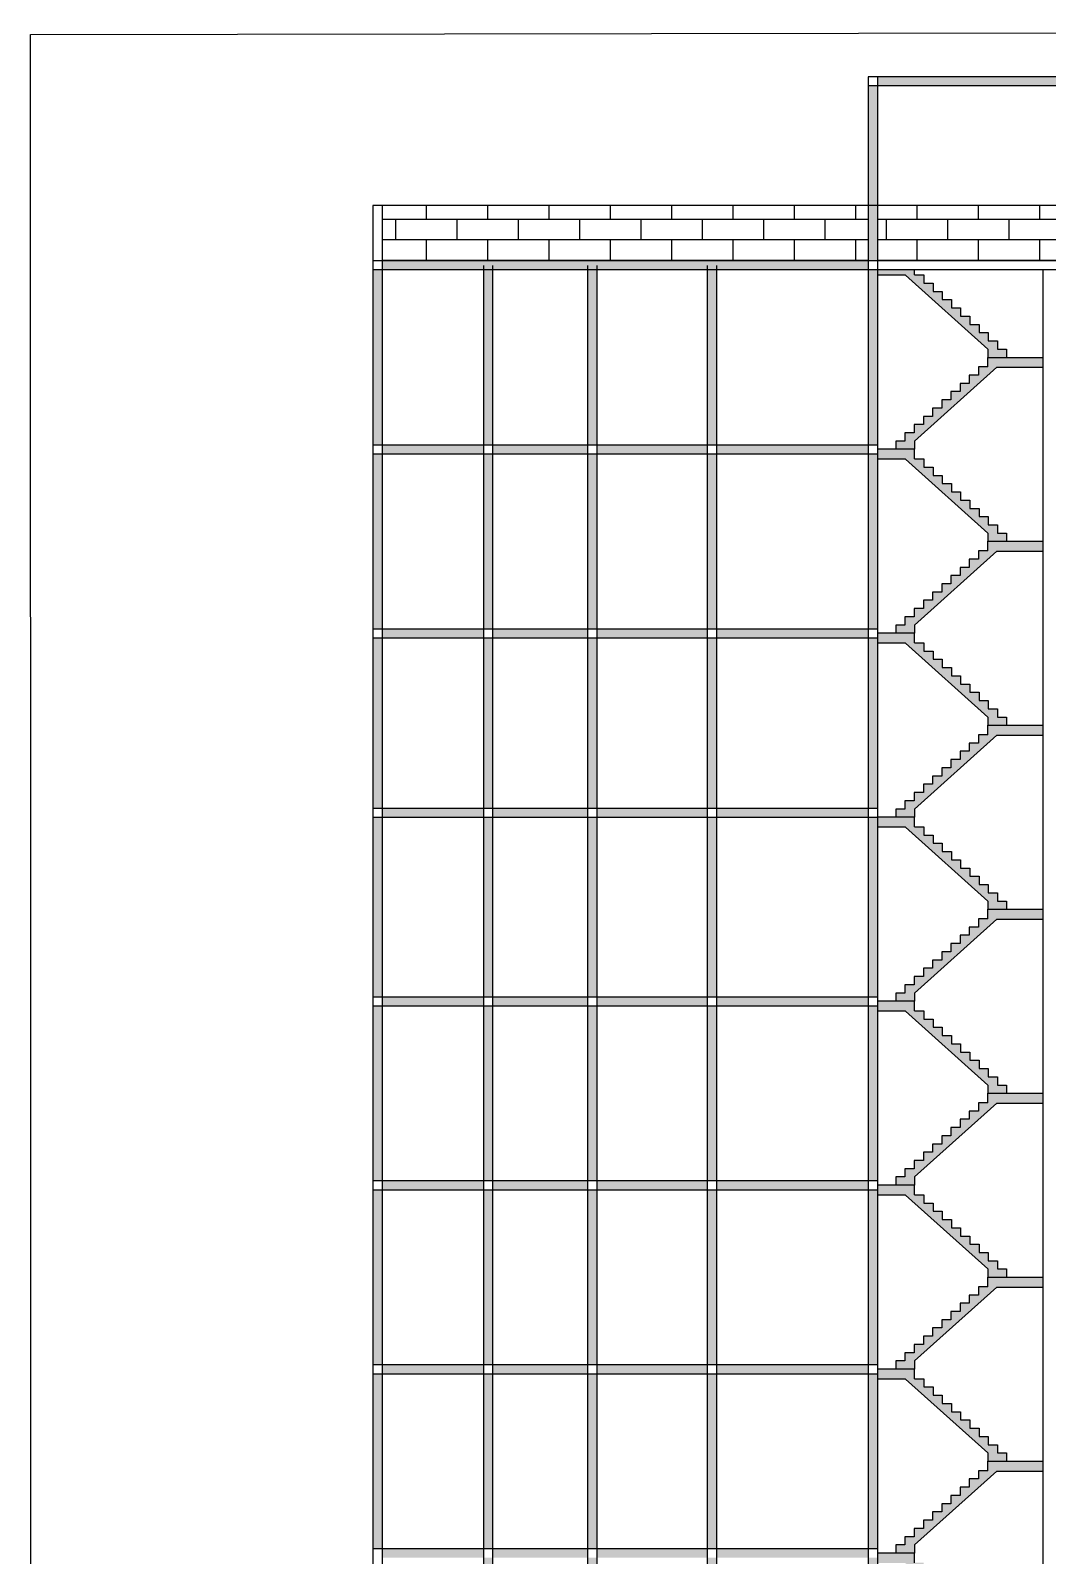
# Model space of a CAD drawing. Header units: inches. Extents: x 2674 to 28325, y -8016 to 21827.
# Drawn here: x 15328 to 16655, y 19589 to 21579 of the extents above; entities that cross this region are included whole.
import ezdxf

# ---------------------------------------------------------------- set-up
doc = ezdxf.new("R2010")
doc.units = ezdxf.units.IN
doc.header["$MEASUREMENT"] = 0
pattern_1 = [(50, (8845.225, 22479.4), (14.345204, -1.255043), [1.5, -16.5]), (355, (8845.225, 22479.4), (-2.775027, 15.043843), [1.2, -13.2]), (100.45144, (8846.421, 22479.295), (11.570177, 13.7888), [1.274804, -14.022842]), (46.1842, (8845.225, 22483.4), (21.344827, -3.310386), [2.25, -24.75]), (96.63564, (8847.004, 22483.124), (18.69324, 19.48237), [1.912207, -21.034275]), (351.18416, (8845.225, 22483.4), (18.69324, 19.48237), [1.8, -19.8]), (21, (8847.225, 22482.4), (11.938141, -8.052378), [1.5, -16.5]), (326, (8847.225, 22482.4), (4.866307, 14.503), [1.2, -13.2]), (71.45144, (8848.22, 22481.729), (16.804448, 6.450623), [1.274804, -14.022842]), (37.5, (8845.2255, 22479.4), (0.243197, 6.657877), [0, -13.04, 0, -13.4, 0, -13.25]), (7.5, (8845.2255, 22479.4), (5.261391, 7.888234), [0, -7.64, 0, -12.74, 0, -5.05]), (327.5, (8840.7655, 22479.4), (10.6764487, -0.4510974), [0, -5, 0, -15.6, 0, -20.7]), (317.5, (8838.765, 22479.4), (11.663723, 2.0021), [0, -6.5, 0, -10.36, 0, -14.7])]

msp = doc.modelspace()

# ---------------------------------------------------------------- hatches: boundary and pattern name
at = {"transparency": 33554687}
h = msp.add_hatch(dxfattribs=at)
h.set_pattern_fill('AR-CONC', color=256, scale=2)
h.set_pattern_definition(pattern_1)
h.paths.add_polyline_path([(16433.44, 21506.39), (16421.44, 21506.39), (16421.44, 21350.39), (16433.44, 21350.39)])
h.paths.add_polyline_path([(16433.44, 21350.39), (16421.44, 21350.39), (16421.44, 21278.39), (16433.44, 21278.39)])
h.paths.add_polyline_path([(16781.44, 21506.39), (16769.44, 21506.39), (16769.44, 21350.39), (16781.44, 21350.39)])
h.paths.add_polyline_path([(16781.44, 21350.39), (16769.44, 21350.39), (16769.44, 21278.39), (16781.44, 21278.39)])
h.paths.add_polyline_path([(16769.44, 21518.39), (16433.44, 21518.39), (16433.44, 21506.39), (16769.44, 21506.39)])
h = msp.add_hatch(dxfattribs=at)
h.set_pattern_fill('AR-BRSTD', color=256, scale=10)
h.set_pattern_definition([(0, (8845.225, 22479.4), (0, 26.67), []), (90, (8845.225, 22479.4), (-40, 26.67), [26.67, -26.67])])
h.paths.add_polyline_path([(15787.36, 21350.39), (15787.36, 21278.39), (16421.44, 21278.39), (16421.44, 21350.39)])
h.paths.add_polyline_path([(16433.44, 21350.39), (16433.44, 21278.39), (16769.44, 21278.39), (16769.44, 21350.39)])
h.paths.add_polyline_path([(16781.44, 21350.39), (16781.44, 21278.39), (17467.36, 21278.39), (17467.36, 21350.39)])
h = msp.add_hatch(dxfattribs=at)
h.set_pattern_fill('AR-CONC', color=256, scale=2)
h.set_pattern_definition(pattern_1)
h.paths.add_polyline_path([(15787.36, 21026.39), (15775.36, 21026.39), (15775.36, 20798.39), (15787.36, 20798.39)])
h.paths.add_polyline_path([(15787.36, 21266.39), (15775.36, 21266.39), (15775.36, 21038.39), (15787.36, 21038.39)])
h = msp.add_hatch(dxfattribs=at)
h.set_pattern_fill('AR-CONC', color=256, scale=2)
h.set_pattern_definition(pattern_1)
h.paths.add_polyline_path([(16421.44, 21278.39), (15787.36, 21278.39), (15787.36, 21266.39), (16421.44, 21266.39)])
h.paths.add_polyline_path([(15919.36, 21038.39), (15787.36, 21038.39), (15787.36, 21026.39), (15919.36, 21026.39)])
h.paths.add_polyline_path([(16055.44, 21038.39), (15931.36, 21038.39), (15931.36, 21026.39), (16055.44, 21026.39)])
h.paths.add_polyline_path([(16211.44, 21038.39), (16067.44, 21038.39), (16067.44, 21026.39), (16211.44, 21026.39)])
h.paths.add_polyline_path([(16421.44, 21038.39), (16223.44, 21038.39), (16223.44, 21026.39), (16421.44, 21026.39)])
h.paths.add_polyline_path([(15919.36, 20798.39), (15787.36, 20798.39), (15787.36, 20786.39), (15919.36, 20786.39)])
h.paths.add_polyline_path([(16055.44, 20798.39), (15931.36, 20798.39), (15931.36, 20786.39), (16055.44, 20786.39)])
h.paths.add_polyline_path([(16211.44, 20798.39), (16067.44, 20798.39), (16067.44, 20786.39), (16211.44, 20786.39)])
h.paths.add_polyline_path([(16421.44, 20798.39), (16223.44, 20798.39), (16223.44, 20786.39), (16421.44, 20786.39)])
h = msp.add_hatch(dxfattribs=at)
h.set_pattern_fill('AR-CONC', color=256, scale=2)
h.set_pattern_definition(pattern_1)
h.paths.add_polyline_path([(15931.36, 19106.39), (15919.36, 19106.39), (15919.36, 18872.39), (15931.36, 18872.39)])
h.paths.add_polyline_path([(15931.36, 19346.39), (15919.36, 19346.39), (15919.36, 19118.39), (15931.36, 19118.39)])
h.paths.add_polyline_path([(15931.36, 19586.39), (15919.36, 19586.39), (15919.36, 19358.39), (15931.36, 19358.39)])
h.paths.add_polyline_path([(15931.36, 19826.39), (15919.36, 19826.39), (15919.36, 19598.39), (15931.36, 19598.39)])
h.paths.add_polyline_path([(15931.36, 20066.39), (15919.36, 20066.39), (15919.36, 19838.39), (15931.36, 19838.39)])
h.paths.add_polyline_path([(15931.36, 20306.39), (15919.36, 20306.39), (15919.36, 20078.39), (15931.36, 20078.39)])
h.paths.add_polyline_path([(15931.36, 20552.39), (15919.36, 20552.39), (15919.36, 20318.39), (15931.36, 20318.39)])
h.paths.add_polyline_path([(15931.36, 20786.39), (15919.36, 20786.39), (15919.36, 20564.39), (15931.36, 20564.39)])
h.paths.add_polyline_path([(15931.36, 21026.39), (15919.36, 21026.39), (15919.36, 20798.39), (15931.36, 20798.39)])
h.paths.add_polyline_path([(15931.36, 21266.39), (15919.36, 21266.39), (15919.36, 21038.39), (15931.36, 21038.39)])
h = msp.add_hatch(dxfattribs=at)
h.set_pattern_fill('AR-CONC', color=256, scale=2)
h.set_pattern_definition(pattern_1)
h.paths.add_polyline_path([(16067.44, 20066.39), (16055.44, 20066.39), (16055.44, 19838.39), (16067.44, 19838.39)])
h.paths.add_polyline_path([(16067.44, 20306.39), (16055.44, 20306.39), (16055.44, 20078.39), (16067.44, 20078.39)])
h.paths.add_polyline_path([(16067.44, 20552.39), (16055.44, 20552.39), (16055.44, 20318.39), (16067.44, 20318.39)])
h.paths.add_polyline_path([(16067.44, 20786.39), (16055.44, 20786.39), (16055.44, 20564.39), (16067.44, 20564.39)])
h.paths.add_polyline_path([(16067.44, 21026.39), (16055.44, 21026.39), (16055.44, 20798.39), (16067.44, 20798.39)])
h.paths.add_polyline_path([(16067.44, 21266.39), (16055.44, 21266.39), (16055.44, 21038.39), (16067.44, 21038.39)])
h = msp.add_hatch(dxfattribs=at)
h.set_pattern_fill('AR-CONC', color=256, scale=2)
h.set_pattern_definition(pattern_1)
h.paths.add_polyline_path([(16223.44, 21266.39), (16211.44, 21266.39), (16211.44, 21038.39), (16223.44, 21038.39)])
h.paths.add_polyline_path([(16433.44, 21266.39), (16421.44, 21266.39), (16421.44, 21038.39), (16433.44, 21038.39)])
h.paths.add_polyline_path([(16433.44, 21026.39), (16421.44, 21026.39), (16421.44, 20798.39), (16433.44, 20798.39)])
h.paths.add_polyline_path([(16223.44, 21026.39), (16211.44, 21026.39), (16211.44, 20798.39), (16223.44, 20798.39)])
h.paths.add_polyline_path([(16223.44, 20786.39), (16211.44, 20786.39), (16211.44, 20564.39), (16223.44, 20564.39)])
h.paths.add_polyline_path([(16433.44, 20786.39), (16421.44, 20786.39), (16421.44, 20564.39), (16433.44, 20564.39)])
h.paths.add_polyline_path([(16433.44, 20552.39), (16421.44, 20552.39), (16421.44, 20318.39), (16433.44, 20318.39)])
h.paths.add_polyline_path([(16223.44, 20552.39), (16211.44, 20552.39), (16211.44, 20318.39), (16223.44, 20318.39)])
h.paths.add_polyline_path([(16223.44, 20306.39), (16211.44, 20306.39), (16211.44, 20078.39), (16223.44, 20078.39)])
h.paths.add_polyline_path([(16433.44, 20306.39), (16421.44, 20306.39), (16421.44, 20078.39), (16433.44, 20078.39)])
h.paths.add_polyline_path([(16433.44, 20066.39), (16421.44, 20066.39), (16421.44, 19838.39), (16433.44, 19838.39)])
h.paths.add_polyline_path([(16223.44, 20066.39), (16211.44, 20066.39), (16211.44, 19838.39), (16223.44, 19838.39)])
h.paths.add_polyline_path([(16223.44, 19826.39), (16211.44, 19826.39), (16211.44, 19598.39), (16223.44, 19598.39)])
h.paths.add_polyline_path([(16433.44, 19826.39), (16421.44, 19826.39), (16421.44, 19598.39), (16433.44, 19598.39)])
h.paths.add_polyline_path([(16433.44, 19586.39), (16421.44, 19586.39), (16421.44, 19358.39), (16433.44, 19358.39)])
h.paths.add_polyline_path([(16223.44, 19586.39), (16211.44, 19586.39), (16211.44, 19358.39), (16223.44, 19358.39)])
h.paths.add_polyline_path([(16223.44, 19346.39), (16211.44, 19346.39), (16211.44, 19118.39), (16223.44, 19118.39)])
h.paths.add_polyline_path([(16433.44, 19346.39), (16421.44, 19346.39), (16421.44, 19118.39), (16433.44, 19118.39)])
h.paths.add_polyline_path([(16433.44, 19106.39), (16421.44, 19106.39), (16421.44, 18872.39), (16433.44, 18872.39)])
h.paths.add_polyline_path([(16223.44, 19106.39), (16211.44, 19106.39), (16211.44, 18872.39), (16223.44, 18872.39)])
h = msp.add_hatch(dxfattribs=at)
h.set_pattern_fill('AR-CONC', color=256, scale=2)
h.set_pattern_definition(pattern_1)
h.paths.add_polyline_path([(16506.07, 21009.2), (16494.07, 21009.2), (16494.07, 21019.96), (16482.07, 21019.96), (16482.07, 21032.39), (16433.44, 21032.39), (16433.44, 21019.39), (16470.07, 21019.39), (16577.44, 20923.15), (16577.44, 20912.39), (16602.07, 20912.39), (16602.07, 20923.15), (16590.07, 20923.15), (16590.07, 20933.9), (16578.07, 20933.9), (16578.07, 20944.66), (16566.07, 20944.66), (16566.07, 20955.42), (16554.07, 20955.42), (16554.07, 20966.17), (16542.07, 20966.17), (16542.07, 20976.93), (16530.07, 20976.93), (16530.07, 20987.69), (16518.07, 20987.69), (16518.07, 20998.45), (16506.07, 20998.45)])
h.paths.add_polyline_path([(16482.07, 21043.15), (16589.44, 21139.39), (16649.44, 21139.39), (16649.44, 21152.39), (16577.44, 21152.39), (16577.44, 21139.96), (16565.44, 21139.96), (16565.44, 21129.2), (16553.44, 21129.2), (16553.44, 21118.45), (16541.44, 21118.45), (16541.44, 21107.69), (16529.44, 21107.69), (16529.44, 21096.93), (16517.44, 21096.93), (16517.44, 21086.17), (16505.44, 21086.17), (16505.44, 21075.42), (16493.44, 21075.42), (16493.44, 21064.66), (16481.44, 21064.66), (16481.44, 21053.9), (16469.44, 21053.9), (16469.44, 21043.15), (16457.44, 21043.15), (16457.44, 21032.39), (16482.07, 21032.39)])
h.paths.add_polyline_path([(16590.07, 21173.9), (16578.07, 21173.9), (16578.07, 21184.66), (16566.07, 21184.66), (16566.07, 21195.42), (16554.07, 21195.42), (16554.07, 21206.17), (16542.07, 21206.17), (16542.07, 21216.93), (16530.07, 21216.93), (16530.07, 21227.69), (16518.07, 21227.69), (16518.07, 21238.45), (16506.07, 21238.45), (16506.07, 21249.2), (16494.07, 21249.2), (16494.07, 21259.96), (16482.07, 21259.96), (16482.07, 21266.39), (16433.44, 21266.39), (16433.44, 21259.39), (16470.07, 21259.39), (16577.44, 21163.15), (16577.44, 21152.39), (16602.07, 21152.39), (16602.07, 21163.15), (16590.07, 21163.15)])
h = msp.add_hatch(dxfattribs=at)
h.set_pattern_fill('AR-CONC', color=256, scale=2)
h.set_pattern_definition(pattern_1)
h.paths.add_polyline_path([(16602.07, 20443.15), (16590.07, 20443.15), (16590.07, 20453.9), (16578.07, 20453.9), (16578.07, 20464.66), (16566.07, 20464.66), (16566.07, 20475.42), (16554.07, 20475.42), (16554.07, 20486.17), (16542.07, 20486.17), (16542.07, 20496.93), (16530.07, 20496.93), (16530.07, 20507.69), (16518.07, 20507.69), (16518.07, 20518.45), (16506.07, 20518.45), (16506.07, 20529.2), (16494.07, 20529.2), (16494.07, 20539.96), (16482.07, 20539.96), (16482.07, 20552.39), (16433.44, 20552.39), (16433.44, 20539.39), (16470.07, 20539.39), (16577.44, 20443.15), (16577.44, 20432.39), (16602.07, 20432.39)])
h.paths.add_polyline_path([(16482.07, 20563.15), (16589.44, 20659.39), (16649.44, 20659.39), (16649.44, 20672.39), (16577.44, 20672.39), (16577.44, 20659.96), (16565.44, 20659.96), (16565.44, 20649.2), (16553.44, 20649.2), (16553.44, 20638.45), (16541.44, 20638.45), (16541.44, 20627.69), (16529.44, 20627.69), (16529.44, 20616.93), (16517.44, 20616.93), (16517.44, 20606.17), (16505.44, 20606.17), (16505.44, 20595.42), (16493.44, 20595.42), (16493.44, 20584.66), (16481.44, 20584.66), (16481.44, 20573.9), (16469.44, 20573.9), (16469.44, 20563.15), (16457.44, 20563.15), (16457.44, 20552.39), (16482.07, 20552.39)])
h.paths.add_polyline_path([(16602.07, 20683.15), (16590.07, 20683.15), (16590.07, 20693.9), (16578.07, 20693.9), (16578.07, 20704.66), (16566.07, 20704.66), (16566.07, 20715.42), (16554.07, 20715.42), (16554.07, 20726.17), (16542.07, 20726.17), (16542.07, 20736.93), (16530.07, 20736.93), (16530.07, 20747.69), (16518.07, 20747.69), (16518.07, 20758.45), (16506.07, 20758.45), (16506.07, 20769.2), (16494.07, 20769.2), (16494.07, 20779.96), (16482.07, 20779.96), (16482.07, 20792.39), (16433.44, 20792.39), (16433.44, 20779.39), (16470.07, 20779.39), (16577.44, 20683.15), (16577.44, 20672.39), (16602.07, 20672.39)])
h.paths.add_polyline_path([(16482.07, 20803.15), (16589.44, 20899.39), (16649.44, 20899.39), (16649.44, 20912.39), (16577.44, 20912.39), (16577.44, 20899.96), (16565.44, 20899.96), (16565.44, 20889.2), (16553.44, 20889.2), (16553.44, 20878.45), (16541.44, 20878.45), (16541.44, 20867.69), (16529.44, 20867.69), (16529.44, 20856.93), (16517.44, 20856.93), (16517.44, 20846.17), (16505.44, 20846.17), (16505.44, 20835.42), (16493.44, 20835.42), (16493.44, 20824.66), (16481.44, 20824.66), (16481.44, 20813.9), (16469.44, 20813.9), (16469.44, 20803.15), (16457.44, 20803.15), (16457.44, 20792.39), (16482.07, 20792.39)])
h = msp.add_hatch(dxfattribs=at)
h.set_pattern_fill('AR-CONC', color=256, scale=2)
h.set_pattern_definition(pattern_1)
h.paths.add_polyline_path([(15787.36, 19826.39), (15775.36, 19826.39), (15775.36, 19598.39), (15787.36, 19598.39)])
h.paths.add_polyline_path([(15775.36, 19838.39), (15787.36, 19838.39), (15787.36, 20066.39), (15775.36, 20066.39)])
h.paths.add_polyline_path([(15775.36, 20078.39), (15787.36, 20078.39), (15787.36, 20306.39), (15775.36, 20306.39)])
h.paths.add_polyline_path([(15787.36, 20552.39), (15775.36, 20552.39), (15775.36, 20318.39), (15787.36, 20318.39)])
h.paths.add_polyline_path([(15775.36, 20564.39), (15787.36, 20564.39), (15787.36, 20786.39), (15775.36, 20786.39)])
h = msp.add_hatch(dxfattribs=at)
h.set_pattern_fill('AR-CONC', color=256, scale=2)
h.set_pattern_definition(pattern_1)
h.paths.add_polyline_path([(15919.36, 20564.39), (15787.36, 20564.39), (15787.36, 20552.39), (15919.36, 20552.39)])
h.paths.add_polyline_path([(16055.44, 20564.39), (15931.36, 20564.39), (15931.36, 20552.39), (16055.44, 20552.39)])
h.paths.add_polyline_path([(16211.44, 20564.39), (16067.44, 20564.39), (16067.44, 20552.39), (16211.44, 20552.39)])
h.paths.add_polyline_path([(16421.44, 20564.39), (16223.44, 20564.39), (16223.44, 20552.39), (16421.44, 20552.39)])
h.paths.add_polyline_path([(15919.36, 20318.39), (15787.36, 20318.39), (15787.36, 20306.39), (15919.36, 20306.39)])
h.paths.add_polyline_path([(16055.44, 20318.39), (15931.36, 20318.39), (15931.36, 20306.39), (16055.44, 20306.39)])
h.paths.add_polyline_path([(16211.44, 20318.39), (16067.44, 20318.39), (16067.44, 20306.39), (16211.44, 20306.39)])
h.paths.add_polyline_path([(16421.44, 20318.39), (16223.44, 20318.39), (16223.44, 20306.39), (16421.44, 20306.39)])
h.paths.add_polyline_path([(15919.36, 20078.39), (15787.36, 20078.39), (15787.36, 20066.39), (15919.36, 20066.39)])
h.paths.add_polyline_path([(16055.44, 20078.39), (15931.36, 20078.39), (15931.36, 20066.39), (16055.44, 20066.39)])
h.paths.add_polyline_path([(16211.44, 20078.39), (16067.44, 20078.39), (16067.44, 20066.39), (16211.44, 20066.39)])
h.paths.add_polyline_path([(16421.44, 20078.39), (16223.44, 20078.39), (16223.44, 20066.39), (16421.44, 20066.39)])
h = msp.add_hatch(dxfattribs=at)
h.set_pattern_fill('AR-CONC', color=256, scale=2)
h.set_pattern_definition(pattern_1)
h.paths.add_polyline_path([(16482.07, 19843.15), (16589.44, 19939.39), (16649.44, 19939.39), (16649.44, 19952.39), (16577.44, 19952.39), (16577.44, 19939.96), (16565.44, 19939.96), (16565.44, 19929.2), (16553.44, 19929.2), (16553.44, 19918.45), (16541.44, 19918.45), (16541.44, 19907.69), (16529.44, 19907.69), (16529.44, 19896.93), (16517.44, 19896.93), (16517.44, 19886.17), (16505.44, 19886.17), (16505.44, 19875.42), (16493.44, 19875.42), (16493.44, 19864.66), (16481.44, 19864.66), (16481.44, 19853.9), (16469.44, 19853.9), (16469.44, 19843.15), (16457.44, 19843.15), (16457.44, 19832.39), (16482.07, 19832.39)])
h.paths.add_polyline_path([(16602.07, 19963.15), (16590.07, 19963.15), (16590.07, 19973.9), (16578.07, 19973.9), (16578.07, 19984.66), (16566.07, 19984.66), (16566.07, 19995.42), (16554.07, 19995.42), (16554.07, 20006.17), (16542.07, 20006.17), (16542.07, 20016.93), (16530.07, 20016.93), (16530.07, 20027.69), (16518.07, 20027.69), (16518.07, 20038.45), (16506.07, 20038.45), (16506.07, 20049.2), (16494.07, 20049.2), (16494.07, 20059.96), (16482.07, 20059.96), (16482.07, 20072.39), (16433.44, 20072.39), (16433.44, 20059.39), (16470.07, 20059.39), (16577.44, 19963.15), (16577.44, 19952.39), (16602.07, 19952.39)])
h.paths.add_polyline_path([(16482.07, 20083.15), (16589.44, 20179.39), (16649.44, 20179.39), (16649.44, 20192.39), (16577.44, 20192.39), (16577.44, 20179.96), (16565.44, 20179.96), (16565.44, 20169.2), (16553.44, 20169.2), (16553.44, 20158.45), (16541.44, 20158.45), (16541.44, 20147.69), (16529.44, 20147.69), (16529.44, 20136.93), (16517.44, 20136.93), (16517.44, 20126.17), (16505.44, 20126.17), (16505.44, 20115.42), (16493.44, 20115.42), (16493.44, 20104.66), (16481.44, 20104.66), (16481.44, 20093.9), (16469.44, 20093.9), (16469.44, 20083.15), (16457.44, 20083.15), (16457.44, 20072.39), (16482.07, 20072.39)])
h.paths.add_polyline_path([(16602.07, 20203.15), (16590.07, 20203.15), (16590.07, 20213.9), (16578.07, 20213.9), (16578.07, 20224.66), (16566.07, 20224.66), (16566.07, 20235.42), (16554.07, 20235.42), (16554.07, 20246.17), (16542.07, 20246.17), (16542.07, 20256.93), (16530.07, 20256.93), (16530.07, 20267.69), (16518.07, 20267.69), (16518.07, 20278.45), (16506.07, 20278.45), (16506.07, 20289.2), (16494.07, 20289.2), (16494.07, 20299.96), (16482.07, 20299.96), (16482.07, 20312.39), (16433.44, 20312.39), (16433.44, 20299.39), (16470.07, 20299.39), (16577.44, 20203.15), (16577.44, 20192.39), (16602.07, 20192.39)])
h.paths.add_polyline_path([(16589.44, 20419.39), (16649.44, 20419.39), (16649.44, 20432.39), (16577.44, 20432.39), (16577.44, 20419.96), (16565.44, 20419.96), (16565.44, 20409.2), (16553.44, 20409.2), (16553.44, 20398.45), (16541.44, 20398.45), (16541.44, 20387.69), (16529.44, 20387.69), (16529.44, 20376.93), (16517.44, 20376.93), (16517.44, 20366.17), (16505.44, 20366.17), (16505.44, 20355.42), (16493.44, 20355.42), (16493.44, 20344.66), (16481.44, 20344.66), (16481.44, 20333.9), (16469.44, 20333.9), (16469.44, 20323.15), (16457.44, 20323.15), (16457.44, 20312.39), (16482.07, 20312.39), (16482.07, 20323.15)])
h = msp.add_hatch(dxfattribs=at)
h.set_pattern_fill('AR-CONC', color=256, scale=2)
h.set_pattern_definition(pattern_1)
h.paths.add_polyline_path([(15919.36, 19838.39), (15787.36, 19838.39), (15787.36, 19826.39), (15919.36, 19826.39)])
h.paths.add_polyline_path([(16055.44, 19838.39), (15931.36, 19838.39), (15931.36, 19826.39), (16055.44, 19826.39)])
h.paths.add_polyline_path([(16211.44, 19838.39), (16067.44, 19838.39), (16067.44, 19826.39), (16211.44, 19826.39)])
h.paths.add_polyline_path([(16421.44, 19838.39), (16223.44, 19838.39), (16223.44, 19826.39), (16421.44, 19826.39)])
h.paths.add_polyline_path([(16421.44, 19598.39), (16223.44, 19598.39), (16223.44, 19586.39), (16421.44, 19586.39)])
h.paths.add_polyline_path([(16211.44, 19598.39), (16067.44, 19598.39), (16067.44, 19586.39), (16211.44, 19586.39)])
h.paths.add_polyline_path([(16055.44, 19598.39), (15931.36, 19598.39), (15931.36, 19586.39), (16055.44, 19586.39)])
h.paths.add_polyline_path([(15919.36, 19598.39), (15787.36, 19598.39), (15787.36, 19586.39), (15919.36, 19586.39)])
h.paths.add_polyline_path([(15919.36, 19358.39), (15787.36, 19358.39), (15787.36, 19346.39), (15919.36, 19346.39)])
h.paths.add_polyline_path([(16055.44, 19358.39), (15931.36, 19358.39), (15931.36, 19346.39), (16055.44, 19346.39)])
h.paths.add_polyline_path([(16211.44, 19358.39), (16067.44, 19358.39), (16067.44, 19346.39), (16211.44, 19346.39)])
h.paths.add_polyline_path([(16421.44, 19358.39), (16223.44, 19358.39), (16223.44, 19346.39), (16421.44, 19346.39)])
h.paths.add_polyline_path([(15919.36, 19118.39), (15787.36, 19118.39), (15787.36, 19106.39), (15919.36, 19106.39)])
h.paths.add_polyline_path([(16055.44, 19118.39), (15931.36, 19118.39), (15931.36, 19106.39), (16055.44, 19106.39)])
h.paths.add_polyline_path([(16211.44, 19118.39), (16067.44, 19118.39), (16067.44, 19106.39), (16211.44, 19106.39)])
h.paths.add_polyline_path([(16421.44, 19118.39), (16223.44, 19118.39), (16223.44, 19106.39), (16421.44, 19106.39)])
h = msp.add_hatch(dxfattribs=at)
h.set_pattern_fill('AR-CONC', color=256, scale=2)
h.set_pattern_definition(pattern_1)
h.paths.add_polyline_path([(16067.44, 19106.39), (16055.44, 19106.39), (16055.44, 18872.39), (16067.44, 18872.39)])
h.paths.add_polyline_path([(16067.44, 19346.39), (16055.44, 19346.39), (16055.44, 19118.39), (16067.44, 19118.39)])
h.paths.add_polyline_path([(16067.44, 19586.39), (16055.44, 19586.39), (16055.44, 19358.39), (16067.44, 19358.39)])
h.paths.add_polyline_path([(16067.44, 19826.39), (16055.44, 19826.39), (16055.44, 19598.39), (16067.44, 19598.39)])
h = msp.add_hatch(dxfattribs=at)
h.set_pattern_fill('AR-CONC', color=256, scale=2)
h.set_pattern_definition(pattern_1)
h.paths.add_polyline_path([(16482.07, 18883.15), (16589.44, 18979.39), (16649.44, 18979.39), (16649.44, 18992.39), (16577.44, 18992.39), (16577.44, 18979.96), (16565.44, 18979.96), (16565.44, 18969.2), (16553.44, 18969.2), (16553.44, 18958.45), (16541.44, 18958.45), (16541.44, 18947.69), (16529.44, 18947.69), (16529.44, 18936.93), (16517.44, 18936.93), (16517.44, 18926.17), (16505.44, 18926.17), (16505.44, 18915.42), (16493.44, 18915.42), (16493.44, 18904.66), (16481.44, 18904.66), (16481.44, 18893.9), (16469.44, 18893.9), (16469.44, 18883.15), (16457.44, 18883.15), (16457.44, 18872.39), (16482.07, 18872.39)])
h.paths.add_polyline_path([(16602.07, 19003.15), (16590.07, 19003.15), (16590.07, 19013.9), (16578.07, 19013.9), (16578.07, 19024.66), (16566.07, 19024.66), (16566.07, 19035.42), (16554.07, 19035.42), (16554.07, 19046.17), (16542.07, 19046.17), (16542.07, 19056.93), (16530.07, 19056.93), (16530.07, 19067.69), (16518.07, 19067.69), (16518.07, 19078.45), (16506.07, 19078.45), (16506.07, 19089.2), (16494.07, 19089.2), (16494.07, 19099.96), (16482.07, 19099.96), (16482.07, 19112.39), (16433.44, 19112.39), (16433.44, 19099.39), (16470.07, 19099.39), (16577.44, 19003.15), (16577.44, 18992.39), (16602.07, 18992.39)])
h.paths.add_polyline_path([(16482.07, 19123.15), (16589.44, 19219.39), (16649.44, 19219.39), (16649.44, 19232.39), (16577.44, 19232.39), (16577.44, 19219.96), (16565.44, 19219.96), (16565.44, 19209.2), (16553.44, 19209.2), (16553.44, 19198.45), (16541.44, 19198.45), (16541.44, 19187.69), (16529.44, 19187.69), (16529.44, 19176.93), (16517.44, 19176.93), (16517.44, 19166.17), (16505.44, 19166.17), (16505.44, 19155.42), (16493.44, 19155.42), (16493.44, 19144.66), (16481.44, 19144.66), (16481.44, 19133.9), (16469.44, 19133.9), (16469.44, 19123.15), (16457.44, 19123.15), (16457.44, 19112.39), (16482.07, 19112.39)])
h.paths.add_polyline_path([(16602.07, 19243.15), (16590.07, 19243.15), (16590.07, 19253.9), (16578.07, 19253.9), (16578.07, 19264.66), (16566.07, 19264.66), (16566.07, 19275.42), (16554.07, 19275.42), (16554.07, 19286.17), (16542.07, 19286.17), (16542.07, 19296.93), (16530.07, 19296.93), (16530.07, 19307.69), (16518.07, 19307.69), (16518.07, 19318.45), (16506.07, 19318.45), (16506.07, 19329.2), (16494.07, 19329.2), (16494.07, 19339.96), (16482.07, 19339.96), (16482.07, 19352.39), (16433.44, 19352.39), (16433.44, 19339.39), (16470.07, 19339.39), (16577.44, 19243.15), (16577.44, 19232.39), (16602.07, 19232.39)])
h.paths.add_polyline_path([(16482.07, 19363.15), (16589.44, 19459.39), (16649.44, 19459.39), (16649.44, 19472.39), (16577.44, 19472.39), (16577.44, 19459.96), (16565.44, 19459.96), (16565.44, 19449.2), (16553.44, 19449.2), (16553.44, 19438.45), (16541.44, 19438.45), (16541.44, 19427.69), (16529.44, 19427.69), (16529.44, 19416.93), (16517.44, 19416.93), (16517.44, 19406.17), (16505.44, 19406.17), (16505.44, 19395.42), (16493.44, 19395.42), (16493.44, 19384.66), (16481.44, 19384.66), (16481.44, 19373.9), (16469.44, 19373.9), (16469.44, 19363.15), (16457.44, 19363.15), (16457.44, 19352.39), (16482.07, 19352.39)])
h.paths.add_polyline_path([(16602.07, 19483.15), (16590.07, 19483.15), (16590.07, 19493.9), (16578.07, 19493.9), (16578.07, 19504.66), (16566.07, 19504.66), (16566.07, 19515.42), (16554.07, 19515.42), (16554.07, 19526.17), (16542.07, 19526.17), (16542.07, 19536.93), (16530.07, 19536.93), (16530.07, 19547.69), (16518.07, 19547.69), (16518.07, 19558.45), (16506.07, 19558.45), (16506.07, 19569.2), (16494.07, 19569.2), (16494.07, 19579.96), (16482.07, 19579.96), (16482.07, 19592.39), (16433.44, 19592.39), (16433.44, 19579.39), (16470.07, 19579.39), (16577.44, 19483.15), (16577.44, 19472.39), (16602.07, 19472.39)])
h.paths.add_polyline_path([(16482.07, 19603.15), (16589.44, 19699.39), (16649.44, 19699.39), (16649.44, 19712.39), (16577.44, 19712.39), (16577.44, 19699.96), (16565.44, 19699.96), (16565.44, 19689.2), (16553.44, 19689.2), (16553.44, 19678.45), (16541.44, 19678.45), (16541.44, 19667.69), (16529.44, 19667.69), (16529.44, 19656.93), (16517.44, 19656.93), (16517.44, 19646.17), (16505.44, 19646.17), (16505.44, 19635.42), (16493.44, 19635.42), (16493.44, 19624.66), (16481.44, 19624.66), (16481.44, 19613.9), (16469.44, 19613.9), (16469.44, 19603.15), (16457.44, 19603.15), (16457.44, 19592.39), (16482.07, 19592.39)])
h.paths.add_polyline_path([(16602.07, 19723.15), (16590.07, 19723.15), (16590.07, 19733.9), (16578.07, 19733.9), (16578.07, 19744.66), (16566.07, 19744.66), (16566.07, 19755.42), (16554.07, 19755.42), (16554.07, 19766.17), (16542.07, 19766.17), (16542.07, 19776.93), (16530.07, 19776.93), (16530.07, 19787.69), (16518.07, 19787.69), (16518.07, 19798.45), (16506.07, 19798.45), (16506.07, 19809.2), (16494.07, 19809.2), (16494.07, 19819.96), (16482.07, 19819.96), (16482.07, 19832.39), (16433.44, 19832.39), (16433.44, 19819.39), (16470.07, 19819.39), (16577.44, 19723.15), (16577.44, 19712.39), (16602.07, 19712.39)])

# ---------------------------------------------------------------- linework, layer by layer
for p, q in [((16781.44, 21518.39), (16421.44, 21518.39)), ((16421.44, 21518.39), (16421.44, 18872.39)), ((16781.44, 21506.39), (16421.44, 21506.39)), ((16433.44, 21518.39), (16433.44, 18872.39)), ((17479.36, 21350.39), (15775.36, 21350.39)), ((15775.36, 21350.39), (15775.36, 18860.39)), ((15787.36, 21350.39), (15787.36, 18860.39)), ((17479.36, 21278.39), (15775.36, 21278.39)), ((17479.36, 21266.39), (15775.36, 21266.39)), ((15919.36, 21272.39), (15919.36, 18872.39)), ((15931.36, 21272.39), (15931.36, 18872.39)), ((16055.44, 21272.39), (16055.44, 18872.39)), ((16067.44, 21272.39), (16067.44, 18872.39)), ((16211.44, 21272.39), (16211.44, 18872.39)), ((16223.44, 21272.39), (16223.44, 18872.39)), ((16482.07, 21259.96), (16482.07, 21266.39)), ((16649.44, 21266.39), (16649.44, 18872.39)), ((16470.07, 21259.39), (16433.44, 21259.39)), ((16577.44, 21163.15), (16470.07, 21259.39)), ((16482.07, 21259.96), (16494.07, 21259.96)), ((16494.07, 21259.96), (16494.07, 21249.2)), ((16494.07, 21249.2), (16506.07, 21249.2)), ((16506.07, 21249.2), (16506.07, 21238.45)), ((16506.07, 21238.45), (16518.07, 21238.45)), ((16518.07, 21238.45), (16518.07, 21227.69)), ((16518.07, 21227.69), (16530.07, 21227.69)), ((16530.07, 21227.69), (16530.07, 21216.93)), ((16530.07, 21216.93), (16542.07, 21216.93)), ((16542.07, 21216.93), (16542.07, 21206.17)), ((16542.07, 21206.17), (16554.07, 21206.17)), ((16554.07, 21206.17), (16554.07, 21195.42)), ((16554.07, 21195.42), (16566.07, 21195.42)), ((16566.07, 21195.42), (16566.07, 21184.66)), ((16566.07, 21184.66), (16578.07, 21184.66)), ((16578.07, 21184.66), (16578.07, 21173.9)), ((16578.07, 21173.9), (16590.07, 21173.9)), ((16590.07, 21173.9), (16590.07, 21163.15)), ((16577.44, 21163.15), (16577.44, 21152.39)), ((16577.44, 21152.39), (16649.44, 21152.39)), ((16577.44, 21139.96), (16577.44, 21152.39)), ((16590.07, 21163.15), (16602.07, 21163.15)), ((16602.07, 21163.15), (16602.07, 21152.39)), ((16482.07, 21043.15), (16589.44, 21139.39)), ((16553.44, 21129.2), (16553.44, 21118.45)), ((16565.44, 21129.2), (16553.44, 21129.2)), ((16565.44, 21139.96), (16565.44, 21129.2)), ((16577.44, 21139.96), (16565.44, 21139.96)), ((16589.44, 21139.39), (16649.44, 21139.39)), ((16529.44, 21107.69), (16529.44, 21096.93)), ((16541.44, 21107.69), (16529.44, 21107.69)), ((16541.44, 21118.45), (16541.44, 21107.69)), ((16553.44, 21118.45), (16541.44, 21118.45)), ((16517.44, 21096.93), (16517.44, 21086.17)), ((16529.44, 21096.93), (16517.44, 21096.93)), ((16493.44, 21075.42), (16493.44, 21064.66)), ((16505.44, 21075.42), (16493.44, 21075.42)), ((16505.44, 21086.17), (16505.44, 21075.42)), ((16517.44, 21086.17), (16505.44, 21086.17)), ((16469.44, 21053.9), (16469.44, 21043.15)), ((16481.44, 21053.9), (16469.44, 21053.9)), ((16481.44, 21064.66), (16481.44, 21053.9)), ((16493.44, 21064.66), (16481.44, 21064.66)), ((15775.36, 21038.39), (16433.44, 21038.39)), ((16482.07, 21032.39), (16433.44, 21032.39)), ((16457.44, 21043.15), (16457.44, 21032.39)), ((16469.44, 21043.15), (16457.44, 21043.15)), ((16482.07, 21043.15), (16482.07, 21032.39)), ((16482.07, 21019.96), (16482.07, 21032.39)), ((15775.36, 21026.39), (16433.44, 21026.39)), ((16470.07, 21019.39), (16433.44, 21019.39)), ((16577.44, 20923.15), (16470.07, 21019.39)), ((16482.07, 21019.96), (16494.07, 21019.96)), ((16494.07, 21019.96), (16494.07, 21009.2)), ((16494.07, 21009.2), (16506.07, 21009.2)), ((16506.07, 21009.2), (16506.07, 20998.45)), ((16506.07, 20998.45), (16518.07, 20998.45)), ((16518.07, 20998.45), (16518.07, 20987.69)), ((16518.07, 20987.69), (16530.07, 20987.69)), ((16530.07, 20987.69), (16530.07, 20976.93)), ((16530.07, 20976.93), (16542.07, 20976.93)), ((16542.07, 20976.93), (16542.07, 20966.17)), ((16542.07, 20966.17), (16554.07, 20966.17)), ((16554.07, 20966.17), (16554.07, 20955.42)), ((16554.07, 20955.42), (16566.07, 20955.42)), ((16566.07, 20955.42), (16566.07, 20944.66)), ((16566.07, 20944.66), (16578.07, 20944.66)), ((16578.07, 20944.66), (16578.07, 20933.9)), ((16578.07, 20933.9), (16590.07, 20933.9)), ((16590.07, 20933.9), (16590.07, 20923.15)), ((16577.44, 20923.15), (16577.44, 20912.39)), ((16577.44, 20912.39), (16649.44, 20912.39)), ((16577.44, 20899.96), (16577.44, 20912.39)), ((16590.07, 20923.15), (16602.07, 20923.15)), ((16602.07, 20923.15), (16602.07, 20912.39)), ((16482.07, 20803.15), (16589.44, 20899.39)), ((16553.44, 20889.2), (16553.44, 20878.45)), ((16565.44, 20889.2), (16553.44, 20889.2)), ((16565.44, 20899.96), (16565.44, 20889.2)), ((16577.44, 20899.96), (16565.44, 20899.96)), ((16589.44, 20899.39), (16649.44, 20899.39)), ((16541.44, 20878.45), (16541.44, 20867.69)), ((16553.44, 20878.45), (16541.44, 20878.45)), ((16517.44, 20856.93), (16517.44, 20846.17)), ((16529.44, 20856.93), (16517.44, 20856.93)), ((16529.44, 20867.69), (16529.44, 20856.93)), ((16541.44, 20867.69), (16529.44, 20867.69)), ((16493.44, 20835.42), (16493.44, 20824.66)), ((16505.44, 20835.42), (16493.44, 20835.42)), ((16505.44, 20846.17), (16505.44, 20835.42)), ((16517.44, 20846.17), (16505.44, 20846.17)), ((16469.44, 20813.9), (16469.44, 20803.15)), ((16481.44, 20813.9), (16469.44, 20813.9)), ((16481.44, 20824.66), (16481.44, 20813.9)), ((16493.44, 20824.66), (16481.44, 20824.66)), ((15775.36, 20798.39), (16433.44, 20798.39)), ((16482.07, 20792.39), (16433.44, 20792.39)), ((16457.44, 20803.15), (16457.44, 20792.39)), ((16469.44, 20803.15), (16457.44, 20803.15)), ((16482.07, 20803.15), (16482.07, 20792.39)), ((16482.07, 20779.96), (16482.07, 20792.39)), ((15775.36, 20786.39), (16433.44, 20786.39)), ((16470.07, 20779.39), (16433.44, 20779.39)), ((16577.44, 20683.15), (16470.07, 20779.39)), ((16482.07, 20779.96), (16494.07, 20779.96)), ((16494.07, 20779.96), (16494.07, 20769.2)), ((16494.07, 20769.2), (16506.07, 20769.2)), ((16506.07, 20769.2), (16506.07, 20758.45)), ((16506.07, 20758.45), (16518.07, 20758.45)), ((16518.07, 20758.45), (16518.07, 20747.69)), ((16518.07, 20747.69), (16530.07, 20747.69)), ((16530.07, 20747.69), (16530.07, 20736.93)), ((16530.07, 20736.93), (16542.07, 20736.93)), ((16542.07, 20736.93), (16542.07, 20726.17)), ((16542.07, 20726.17), (16554.07, 20726.17)), ((16554.07, 20726.17), (16554.07, 20715.42)), ((16554.07, 20715.42), (16566.07, 20715.42)), ((16566.07, 20715.42), (16566.07, 20704.66)), ((16566.07, 20704.66), (16578.07, 20704.66)), ((16578.07, 20704.66), (16578.07, 20693.9)), ((16578.07, 20693.9), (16590.07, 20693.9)), ((16590.07, 20693.9), (16590.07, 20683.15)), ((16577.44, 20683.15), (16577.44, 20672.39)), ((16577.44, 20672.39), (16649.44, 20672.39)), ((16577.44, 20659.96), (16577.44, 20672.39)), ((16590.07, 20683.15), (16602.07, 20683.15)), ((16602.07, 20683.15), (16602.07, 20672.39)), ((16482.07, 20563.15), (16589.44, 20659.39)), ((16565.44, 20659.96), (16565.44, 20649.2)), ((16577.44, 20659.96), (16565.44, 20659.96)), ((16589.44, 20659.39), (16649.44, 20659.39)), ((16541.44, 20638.45), (16541.44, 20627.69)), ((16553.44, 20638.45), (16541.44, 20638.45)), ((16553.44, 20649.2), (16553.44, 20638.45)), ((16565.44, 20649.2), (16553.44, 20649.2)), ((16517.44, 20616.93), (16517.44, 20606.17)), ((16529.44, 20616.93), (16517.44, 20616.93)), ((16529.44, 20627.69), (16529.44, 20616.93)), ((16541.44, 20627.69), (16529.44, 20627.69)), ((16493.44, 20595.42), (16493.44, 20584.66)), ((16505.44, 20595.42), (16493.44, 20595.42)), ((16505.44, 20606.17), (16505.44, 20595.42)), ((16517.44, 20606.17), (16505.44, 20606.17)), ((16469.44, 20573.9), (16469.44, 20563.15)), ((16481.44, 20573.9), (16469.44, 20573.9)), ((16481.44, 20584.66), (16481.44, 20573.9)), ((16493.44, 20584.66), (16481.44, 20584.66)), ((15775.36, 20564.39), (16433.44, 20564.39)), ((15775.36, 20552.39), (16433.44, 20552.39)), ((15775.36, 20552.39), (16433.44, 20552.39)), ((16482.07, 20552.39), (16433.44, 20552.39)), ((16457.44, 20563.15), (16457.44, 20552.39)), ((16469.44, 20563.15), (16457.44, 20563.15)), ((16482.07, 20563.15), (16482.07, 20552.39)), ((16482.07, 20539.96), (16482.07, 20552.39)), ((16470.07, 20539.39), (16433.44, 20539.39)), ((16577.44, 20443.15), (16470.07, 20539.39)), ((16482.07, 20539.96), (16494.07, 20539.96)), ((16494.07, 20539.96), (16494.07, 20529.2)), ((16494.07, 20529.2), (16506.07, 20529.2)), ((16506.07, 20529.2), (16506.07, 20518.45)), ((16506.07, 20518.45), (16518.07, 20518.45)), ((16518.07, 20518.45), (16518.07, 20507.69)), ((16518.07, 20507.69), (16530.07, 20507.69)), ((16530.07, 20507.69), (16530.07, 20496.93)), ((16530.07, 20496.93), (16542.07, 20496.93)), ((16542.07, 20496.93), (16542.07, 20486.17)), ((16542.07, 20486.17), (16554.07, 20486.17)), ((16554.07, 20486.17), (16554.07, 20475.42)), ((16554.07, 20475.42), (16566.07, 20475.42)), ((16566.07, 20475.42), (16566.07, 20464.66)), ((16566.07, 20464.66), (16578.07, 20464.66)), ((16578.07, 20464.66), (16578.07, 20453.9)), ((16578.07, 20453.9), (16590.07, 20453.9)), ((16590.07, 20453.9), (16590.07, 20443.15)), ((16577.44, 20443.15), (16577.44, 20432.39)), ((16577.44, 20432.39), (16649.44, 20432.39)), ((16577.44, 20419.96), (16577.44, 20432.39)), ((16590.07, 20443.15), (16602.07, 20443.15)), ((16602.07, 20443.15), (16602.07, 20432.39)), ((16482.07, 20323.15), (16589.44, 20419.39)), ((16565.44, 20419.96), (16565.44, 20409.2)), ((16577.44, 20419.96), (16565.44, 20419.96)), ((16589.44, 20419.39), (16649.44, 20419.39)), ((16541.44, 20398.45), (16541.44, 20387.69)), ((16553.44, 20398.45), (16541.44, 20398.45)), ((16553.44, 20409.2), (16553.44, 20398.45)), ((16565.44, 20409.2), (16553.44, 20409.2)), ((16517.44, 20376.93), (16517.44, 20366.17)), ((16529.44, 20376.93), (16517.44, 20376.93)), ((16529.44, 20387.69), (16529.44, 20376.93)), ((16541.44, 20387.69), (16529.44, 20387.69)), ((16493.44, 20355.42), (16493.44, 20344.66)), ((16505.44, 20355.42), (16493.44, 20355.42)), ((16505.44, 20366.17), (16505.44, 20355.42)), ((16517.44, 20366.17), (16505.44, 20366.17)), ((16469.44, 20333.9), (16469.44, 20323.15)), ((16481.44, 20333.9), (16469.44, 20333.9)), ((16481.44, 20344.66), (16481.44, 20333.9)), ((16493.44, 20344.66), (16481.44, 20344.66)), ((15775.36, 20318.39), (16433.44, 20318.39)), ((16482.07, 20312.39), (16433.44, 20312.39)), ((16457.44, 20323.15), (16457.44, 20312.39)), ((16469.44, 20323.15), (16457.44, 20323.15)), ((16482.07, 20323.15), (16482.07, 20312.39)), ((16482.07, 20299.96), (16482.07, 20312.39)), ((15775.36, 20306.39), (16433.44, 20306.39)), ((16470.07, 20299.39), (16433.44, 20299.39)), ((16577.44, 20203.15), (16470.07, 20299.39)), ((16482.07, 20299.96), (16494.07, 20299.96)), ((16494.07, 20299.96), (16494.07, 20289.2)), ((16494.07, 20289.2), (16506.07, 20289.2)), ((16506.07, 20289.2), (16506.07, 20278.45)), ((16506.07, 20278.45), (16518.07, 20278.45)), ((16518.07, 20278.45), (16518.07, 20267.69)), ((16518.07, 20267.69), (16530.07, 20267.69)), ((16530.07, 20267.69), (16530.07, 20256.93)), ((16530.07, 20256.93), (16542.07, 20256.93)), ((16542.07, 20256.93), (16542.07, 20246.17)), ((16542.07, 20246.17), (16554.07, 20246.17)), ((16554.07, 20246.17), (16554.07, 20235.42)), ((16554.07, 20235.42), (16566.07, 20235.42)), ((16566.07, 20235.42), (16566.07, 20224.66)), ((16566.07, 20224.66), (16578.07, 20224.66)), ((16578.07, 20224.66), (16578.07, 20213.9)), ((16578.07, 20213.9), (16590.07, 20213.9)), ((16590.07, 20213.9), (16590.07, 20203.15)), ((16577.44, 20203.15), (16577.44, 20192.39)), ((16577.44, 20192.39), (16649.44, 20192.39)), ((16577.44, 20179.96), (16577.44, 20192.39)), ((16590.07, 20203.15), (16602.07, 20203.15)), ((16602.07, 20203.15), (16602.07, 20192.39)), ((16482.07, 20083.15), (16589.44, 20179.39)), ((16565.44, 20179.96), (16565.44, 20169.2)), ((16577.44, 20179.96), (16565.44, 20179.96)), ((16589.44, 20179.39), (16649.44, 20179.39)), ((16541.44, 20158.45), (16541.44, 20147.69)), ((16553.44, 20158.45), (16541.44, 20158.45)), ((16553.44, 20169.2), (16553.44, 20158.45)), ((16565.44, 20169.2), (16553.44, 20169.2)), ((16517.44, 20136.93), (16517.44, 20126.17)), ((16529.44, 20136.93), (16517.44, 20136.93)), ((16529.44, 20147.69), (16529.44, 20136.93)), ((16541.44, 20147.69), (16529.44, 20147.69)), ((16493.44, 20115.42), (16493.44, 20104.66)), ((16505.44, 20115.42), (16493.44, 20115.42)), ((16505.44, 20126.17), (16505.44, 20115.42)), ((16517.44, 20126.17), (16505.44, 20126.17)), ((16469.44, 20093.9), (16469.44, 20083.15)), ((16481.44, 20093.9), (16469.44, 20093.9)), ((16481.44, 20104.66), (16481.44, 20093.9)), ((16493.44, 20104.66), (16481.44, 20104.66)), ((15775.36, 20078.39), (16433.44, 20078.39)), ((16457.44, 20083.15), (16457.44, 20072.39)), ((16469.44, 20083.15), (16457.44, 20083.15)), ((16482.07, 20083.15), (16482.07, 20072.39)), ((15775.36, 20066.39), (16433.44, 20066.39)), ((16482.07, 20072.39), (16433.44, 20072.39)), ((16470.07, 20059.39), (16433.44, 20059.39)), ((16577.44, 19963.15), (16470.07, 20059.39)), ((16482.07, 20059.96), (16482.07, 20072.39)), ((16482.07, 20059.96), (16494.07, 20059.96)), ((16494.07, 20059.96), (16494.07, 20049.2)), ((16494.07, 20049.2), (16506.07, 20049.2)), ((16506.07, 20049.2), (16506.07, 20038.45)), ((16506.07, 20038.45), (16518.07, 20038.45)), ((16518.07, 20038.45), (16518.07, 20027.69)), ((16518.07, 20027.69), (16530.07, 20027.69)), ((16530.07, 20027.69), (16530.07, 20016.93)), ((16530.07, 20016.93), (16542.07, 20016.93)), ((16542.07, 20016.93), (16542.07, 20006.17)), ((16542.07, 20006.17), (16554.07, 20006.17)), ((16554.07, 20006.17), (16554.07, 19995.42)), ((16554.07, 19995.42), (16566.07, 19995.42)), ((16566.07, 19995.42), (16566.07, 19984.66)), ((16566.07, 19984.66), (16578.07, 19984.66)), ((16578.07, 19984.66), (16578.07, 19973.9)), ((16578.07, 19973.9), (16590.07, 19973.9)), ((16590.07, 19973.9), (16590.07, 19963.15)), ((16577.44, 19963.15), (16577.44, 19952.39)), ((16590.07, 19963.15), (16602.07, 19963.15)), ((16602.07, 19963.15), (16602.07, 19952.39)), ((16482.07, 19843.15), (16589.44, 19939.39)), ((16565.44, 19939.96), (16565.44, 19929.2)), ((16577.44, 19939.96), (16565.44, 19939.96)), ((16577.44, 19952.39), (16649.44, 19952.39)), ((16577.44, 19939.96), (16577.44, 19952.39)), ((16589.44, 19939.39), (16649.44, 19939.39)), ((16541.44, 19918.45), (16541.44, 19907.69)), ((16553.44, 19918.45), (16541.44, 19918.45)), ((16553.44, 19929.2), (16553.44, 19918.45)), ((16565.44, 19929.2), (16553.44, 19929.2)), ((16517.44, 19896.93), (16517.44, 19886.17)), ((16529.44, 19896.93), (16517.44, 19896.93)), ((16529.44, 19907.69), (16529.44, 19896.93)), ((16541.44, 19907.69), (16529.44, 19907.69)), ((16493.44, 19875.42), (16493.44, 19864.66)), ((16505.44, 19875.42), (16493.44, 19875.42)), ((16505.44, 19886.17), (16505.44, 19875.42)), ((16517.44, 19886.17), (16505.44, 19886.17)), ((16469.44, 19853.9), (16469.44, 19843.15)), ((16481.44, 19853.9), (16469.44, 19853.9)), ((16481.44, 19864.66), (16481.44, 19853.9)), ((16493.44, 19864.66), (16481.44, 19864.66)), ((15775.36, 19838.39), (16433.44, 19838.39)), ((16457.44, 19843.15), (16457.44, 19832.39)), ((16469.44, 19843.15), (16457.44, 19843.15)), ((16482.07, 19843.15), (16482.07, 19832.39)), ((15775.36, 19826.39), (16433.44, 19826.39)), ((16482.07, 19832.39), (16433.44, 19832.39)), ((16470.07, 19819.39), (16433.44, 19819.39)), ((16577.44, 19723.15), (16470.07, 19819.39)), ((16482.07, 19819.96), (16482.07, 19832.39)), ((16482.07, 19819.96), (16494.07, 19819.96)), ((16494.07, 19819.96), (16494.07, 19809.2)), ((16494.07, 19809.2), (16506.07, 19809.2)), ((16506.07, 19809.2), (16506.07, 19798.45)), ((16506.07, 19798.45), (16518.07, 19798.45)), ((16518.07, 19798.45), (16518.07, 19787.69)), ((16518.07, 19787.69), (16530.07, 19787.69)), ((16530.07, 19787.69), (16530.07, 19776.93)), ((16530.07, 19776.93), (16542.07, 19776.93)), ((16542.07, 19776.93), (16542.07, 19766.17)), ((16542.07, 19766.17), (16554.07, 19766.17)), ((16554.07, 19766.17), (16554.07, 19755.42)), ((16554.07, 19755.42), (16566.07, 19755.42)), ((16566.07, 19755.42), (16566.07, 19744.66)), ((16566.07, 19744.66), (16578.07, 19744.66)), ((16578.07, 19744.66), (16578.07, 19733.9)), ((16577.44, 19723.15), (16577.44, 19712.39)), ((16578.07, 19733.9), (16590.07, 19733.9)), ((16590.07, 19733.9), (16590.07, 19723.15)), ((16590.07, 19723.15), (16602.07, 19723.15)), ((16602.07, 19723.15), (16602.07, 19712.39)), ((16482.07, 19603.15), (16589.44, 19699.39)), ((16565.44, 19699.96), (16565.44, 19689.2)), ((16577.44, 19699.96), (16565.44, 19699.96)), ((16577.44, 19712.39), (16649.44, 19712.39)), ((16577.44, 19699.96), (16577.44, 19712.39)), ((16589.44, 19699.39), (16649.44, 19699.39)), ((16541.44, 19678.45), (16541.44, 19667.69)), ((16553.44, 19678.45), (16541.44, 19678.45)), ((16553.44, 19689.2), (16553.44, 19678.45)), ((16565.44, 19689.2), (16553.44, 19689.2)), ((16517.44, 19656.93), (16517.44, 19646.17)), ((16529.44, 19656.93), (16517.44, 19656.93)), ((16529.44, 19667.69), (16529.44, 19656.93)), ((16541.44, 19667.69), (16529.44, 19667.69)), ((16493.44, 19635.42), (16493.44, 19624.66)), ((16505.44, 19635.42), (16493.44, 19635.42)), ((16505.44, 19646.17), (16505.44, 19635.42)), ((16517.44, 19646.17), (16505.44, 19646.17)), ((16481.44, 19624.66), (16481.44, 19613.9)), ((16493.44, 19624.66), (16481.44, 19624.66)), ((15775.36, 19598.39), (16433.44, 19598.39)), ((16457.44, 19603.15), (16457.44, 19592.39)), ((16469.44, 19603.15), (16457.44, 19603.15)), ((16469.44, 19613.9), (16469.44, 19603.15)), ((16481.44, 19613.9), (16469.44, 19613.9)), ((16482.07, 19603.15), (16482.07, 19592.39)), ((16482.07, 19592.39), (16433.44, 19592.39)), ((16482.07, 19579.96), (16482.07, 19592.39))]:
    msp.add_line(p, q)
msp.add_lwpolyline([(18569.67, 18539.25), (15329.19, 18534.03), (15328.47, 21573.54), (18568.96, 21578.76)], close=True)

doc.saveas('drawing.dxf')
